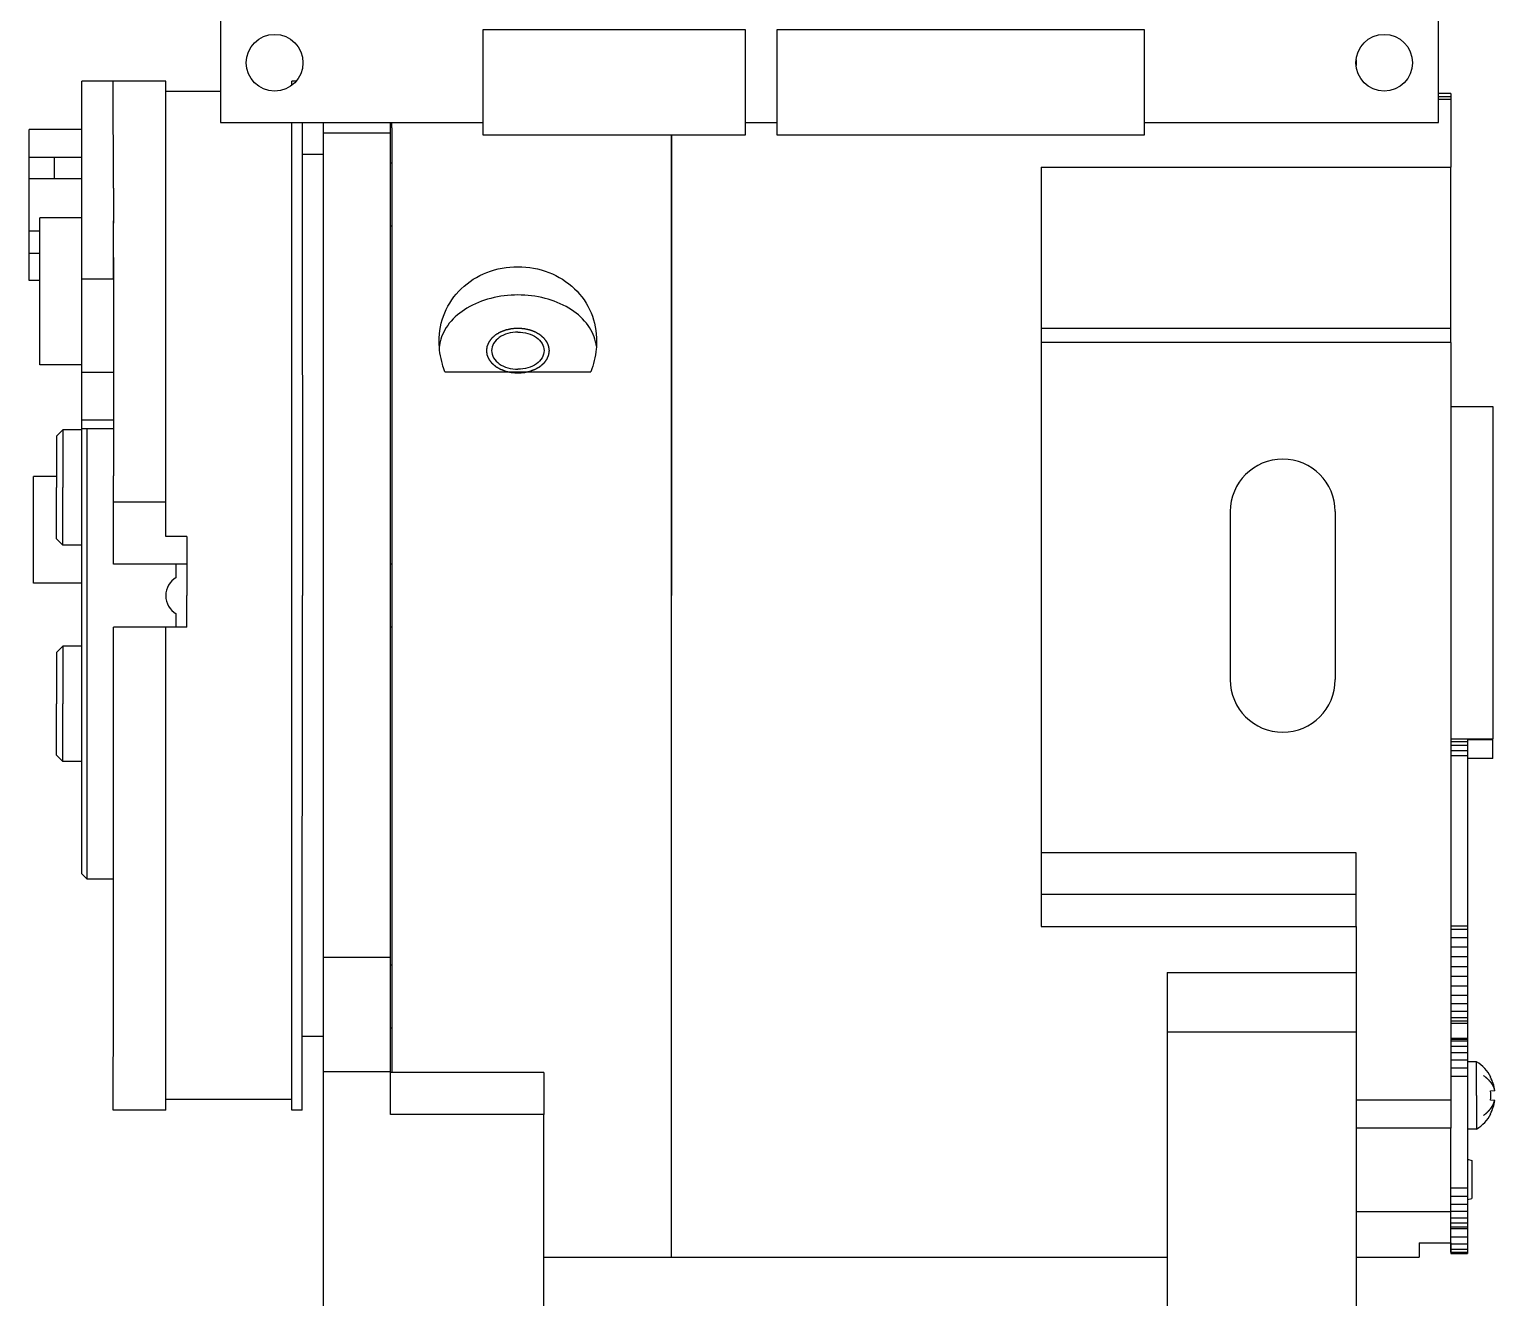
# Model space of a CAD drawing. Header units: millimetres. Extents: x 0 to 594, y 0 to 420.
# Drawn here: x 461.74 to 496.63, y 155.83 to 186.03 of the extents above; entities that cross this region are included whole.
import ezdxf

# ---------------------------------------------------------------- set-up
doc = ezdxf.new("R2010")
doc.units = ezdxf.units.MM
doc.header["$LTSCALE"] = 32.67
doc.layers.get('0').update_dxf_attribs({"linetype": 'CONTINUOUS'})
doc.layers.add('AXIS', color=7, linetype='CONTINUOUS')
doc.layers.add('COSMETIC', color=7, linetype='CONTINUOUS')

msp = doc.modelspace()

# ---------------------------------------------------------------- linework, layer by layer
at = {"color": 7, "linetype": 'CONTINUOUS'}
for p, q in [((466.286, 187.466), (466.286, 183.816)), ((495.286, 183.816), (495.286, 187.466)), ((478.786, 186.016), (472.536, 186.016)), ((472.536, 186.016), (472.536, 183.516)), ((478.786, 183.516), (478.786, 186.016)), ((488.286, 186.016), (479.536, 186.016)), ((479.536, 186.016), (479.536, 183.516)), ((488.286, 183.516), (488.286, 186.016)), ((493.329, 185.305), (493.329, 185.167)), ((463.737, 184.797), (462.987, 184.797)), ((462.987, 183.647), (462.987, 184.797)), ((463.738, 182.247), (463.737, 184.797)), ((464.987, 184.547), (464.987, 184.797)), ((467.987, 184.705), (467.987, 184.797)), ((466.286, 184.547), (464.987, 184.547)), ((464.988, 174.774), (464.987, 184.547)), ((495.578, 184.507), (495.286, 184.507)), ((495.579, 184.424), (495.286, 184.424)), ((495.579, 184.362), (495.286, 184.362)), ((495.578, 184.507), (495.578, 184.424)), ((495.579, 184.424), (495.579, 182.748)), ((462.987, 183.647), (461.737, 183.647)), ((461.737, 182.99), (461.737, 183.647)), ((462.987, 182.99), (462.987, 183.647)), ((466.286, 183.816), (472.536, 183.816)), ((467.988, 172.547), (467.987, 183.816)), ((468.738, 183.556), (468.738, 183.816)), ((468.738, 174.097), (468.738, 183.556)), ((470.338, 183.556), (470.338, 183.816)), ((472.536, 183.516), (478.786, 183.516)), ((478.786, 183.816), (479.536, 183.816)), ((479.536, 183.516), (488.286, 183.516)), ((488.286, 183.816), (495.286, 183.816)), ((461.737, 182.99), (462.987, 182.99)), ((461.737, 182.472), (461.737, 182.99)), ((462.337, 182.472), (462.337, 182.99)), ((462.987, 182.365), (462.987, 182.99)), ((470.369, 182.843), (470.338, 182.843)), ((462.987, 182.472), (461.737, 182.472)), ((461.737, 181.222), (461.737, 182.472)), ((485.829, 182.748), (495.579, 182.748)), ((485.829, 182.748), (485.829, 178.911)), ((495.579, 178.911), (495.579, 182.748)), ((462.988, 181.329), (462.987, 182.365)), ((463.738, 182.247), (463.738, 181.417)), ((463.738, 180.595), (463.738, 181.474)), ((461.987, 181.222), (461.737, 181.222)), ((461.737, 180.047), (461.737, 181.222)), ((462.988, 181.222), (462.988, 181.329)), ((462.988, 180.092), (462.988, 181.222)), ((470.369, 181.343), (470.338, 181.343)), ((461.737, 180.704), (461.987, 180.704)), ((463.738, 180.092), (463.738, 180.595)), ((463.738, 180.595), (463.738, 179.77)), ((461.987, 180.047), (461.737, 180.047)), ((462.988, 180.092), (463.738, 180.092)), ((462.988, 177.869), (462.988, 180.092)), ((463.738, 180.092), (463.738, 180.002)), ((463.738, 179.77), (463.738, 178.995)), ((463.738, 178.995), (463.738, 177.892)), ((495.579, 178.911), (485.829, 178.911)), ((485.829, 178.911), (485.829, 178.576)), ((495.579, 178.576), (495.579, 178.911)), ((495.579, 178.576), (485.829, 178.576)), ((485.829, 178.576), (485.829, 172.547)), ((495.579, 178.576), (495.579, 167.672)), ((462.987, 176.73), (462.988, 177.869)), ((462.988, 177.869), (463.738, 177.869)), ((463.738, 177.892), (463.738, 177.062)), ((463.738, 177.062), (463.738, 176.73)), ((496.578, 177.047), (496.579, 175.547)), ((462.987, 176.73), (463.737, 176.73)), ((462.987, 176.529), (462.987, 176.73)), ((463.738, 176.73), (463.738, 175.397)), ((462.537, 176.497), (462.387, 176.347)), ((462.537, 176.497), (462.387, 176.347)), ((462.387, 176.347), (462.387, 175.844)), ((462.387, 176.347), (462.387, 175.844)), ((462.987, 176.497), (462.537, 176.497)), ((462.537, 176.497), (462.537, 175.122)), ((462.987, 176.529), (463.737, 176.529)), ((462.987, 176.288), (462.987, 176.529)), ((462.987, 176.239), (462.987, 176.288)), ((462.987, 173.672), (462.987, 176.239)), ((463.112, 172.547), (463.112, 176.529)), ((462.387, 175.844), (462.387, 175.483)), ((496.579, 175.547), (496.579, 172.547)), ((462.387, 175.387), (461.833, 175.387)), ((461.833, 172.847), (461.833, 175.387)), ((462.387, 175.483), (462.387, 175.122)), ((463.738, 173.297), (463.738, 175.397)), ((462.387, 174.761), (462.387, 175.122)), ((462.537, 173.747), (462.537, 175.122)), ((462.387, 173.897), (462.387, 174.761)), ((464.988, 174.774), (463.738, 174.774)), ((464.988, 173.954), (464.988, 174.774)), ((490.329, 174.547), (490.329, 170.547)), ((492.829, 174.547), (492.829, 170.547)), ((468.738, 172.547), (468.738, 174.097)), ((462.537, 173.747), (462.387, 173.897)), ((462.987, 173.747), (462.537, 173.747)), ((465.488, 173.954), (464.988, 173.954)), ((465.488, 173.954), (465.488, 172.547)), ((462.987, 171.422), (462.987, 173.672)), ((465.488, 173.297), (463.738, 173.297)), ((470.369, 173.297), (470.338, 173.297)), ((462.987, 172.847), (461.833, 172.847)), ((463.112, 165.797), (463.112, 172.547)), ((465.488, 171.797), (465.488, 172.547)), ((467.987, 160.547), (467.988, 172.547)), ((468.738, 170.997), (468.738, 172.547)), ((485.829, 172.547), (485.829, 164.672)), ((496.579, 172.547), (496.578, 169.142)), ((465.488, 171.797), (463.738, 171.797)), ((463.738, 170.372), (463.738, 171.797)), ((464.987, 160.547), (464.988, 171.797)), ((470.369, 171.797), (470.338, 171.797)), ((462.537, 171.347), (462.387, 171.197)), ((462.537, 171.347), (462.387, 171.197)), ((462.987, 171.347), (462.537, 171.347)), ((462.537, 171.347), (462.537, 169.972)), ((462.987, 169.547), (462.987, 171.422)), ((462.387, 171.197), (462.387, 170.694)), ((462.387, 171.197), (462.387, 170.694)), ((468.738, 163.931), (468.738, 170.997)), ((462.387, 170.694), (462.387, 170.333)), ((462.387, 170.333), (462.387, 169.972)), ((463.738, 169.756), (463.738, 170.372)), ((462.387, 169.611), (462.387, 169.972)), ((462.537, 168.597), (462.537, 169.972)), ((462.387, 168.747), (462.387, 169.611)), ((463.738, 166.52), (463.738, 169.756)), ((462.387, 168.747), (462.387, 169.25)), ((462.987, 169.396), (462.987, 169.547)), ((462.987, 167.797), (462.987, 169.396)), ((495.578, 169.142), (496.578, 169.142)), ((495.977, 169.122), (496.578, 169.122)), ((496.578, 168.672), (496.578, 169.142)), ((462.537, 168.597), (462.387, 168.747)), ((462.537, 168.597), (462.387, 168.747)), ((462.987, 168.597), (462.537, 168.597)), ((496.578, 168.672), (495.977, 168.672)), ((462.987, 166.297), (462.987, 167.797)), ((495.579, 167.672), (495.579, 165.724)), ((463.738, 166.474), (463.738, 166.52)), ((463.738, 163.62), (463.738, 166.474)), ((493.329, 166.422), (485.829, 166.422)), ((493.329, 165.432), (493.329, 166.422)), ((462.987, 165.922), (462.987, 166.297)), ((462.987, 165.922), (463.112, 165.797)), ((495.579, 165.724), (495.579, 162.422)), ((493.329, 165.432), (485.829, 165.432)), ((493.329, 164.672), (493.329, 165.432)), ((485.829, 164.672), (493.329, 164.672)), ((493.329, 164.672), (493.329, 163.576)), ((468.738, 161.212), (468.738, 163.931)), ((470.338, 161.212), (470.338, 163.931)), ((470.369, 163.751), (470.338, 163.751)), ((463.738, 162.847), (463.738, 163.62)), ((488.829, 163.576), (493.329, 163.576)), ((488.829, 163.576), (488.829, 162.152)), ((493.329, 163.576), (493.329, 162.152)), ((463.737, 160.297), (463.738, 162.847)), ((470.369, 162.251), (470.338, 162.251)), ((495.579, 162.422), (495.977, 162.422)), ((495.579, 162.422), (495.579, 159.866)), ((495.579, 162.42), (495.977, 162.42)), ((495.976, 162.42), (495.976, 162.422)), ((495.977, 162.42), (495.977, 162.422)), ((493.329, 162.152), (488.829, 162.152)), ((488.829, 162.152), (488.829, 153.547)), ((493.329, 162.152), (493.329, 153.547)), ((495.579, 161.986), (495.977, 161.986)), ((470.338, 161.212), (468.738, 161.212)), ((468.738, 150.047), (468.738, 161.212)), ((470.338, 160.197), (470.338, 161.212)), ((473.988, 161.197), (470.338, 161.197)), ((473.988, 161.197), (473.988, 160.197)), ((496.193, 161.447), (495.977, 161.447)), ((496.194, 160.647), (496.193, 161.447)), ((495.579, 161.109), (495.977, 161.109)), ((496.526, 161.082), (496.532, 161.085)), ((467.987, 160.547), (464.987, 160.547)), ((464.987, 160.297), (464.987, 160.547)), ((467.987, 160.297), (467.987, 160.547)), ((495.579, 160.533), (493.329, 160.533)), ((496.194, 160.647), (496.193, 159.847)), ((496.526, 160.756), (496.625, 160.766)), ((496.625, 160.528), (496.526, 160.538)), ((473.988, 160.197), (470.338, 160.197)), ((473.988, 153.547), (473.988, 160.197)), ((496.532, 160.209), (496.526, 160.212)), ((495.579, 159.866), (493.329, 159.866)), ((495.579, 157.884), (495.579, 159.866)), ((496.193, 159.847), (495.977, 159.847)), ((495.977, 159.127), (496.079, 159.1)), ((496.079, 159.1), (496.079, 158.194)), ((495.977, 158.167), (496.079, 158.194)), ((493.329, 157.884), (495.579, 157.884)), ((495.579, 157.479), (495.579, 157.884)), ((495.579, 157.482), (495.977, 157.482)), ((495.579, 157.479), (495.977, 157.479)), ((495.579, 157.136), (495.579, 157.479)), ((495.977, 157.479), (495.977, 157.482)), ((494.829, 157.136), (494.828, 156.797)), ((494.829, 157.136), (495.579, 157.136))]:
    msp.add_line(p, q, dxfattribs=at)
at = {"color": 6, "linetype": 'CONTINUOUS'}
for p, q in [((495.579, 169.135), (495.977, 169.135)), ((495.579, 169.077), (495.977, 169.077)), ((495.579, 168.985), (495.977, 168.985)), ((495.579, 168.86), (495.977, 168.86)), ((495.977, 169.142), (495.977, 168.985)), ((495.977, 168.985), (495.977, 168.86)), ((495.977, 168.86), (495.977, 164.606)), ((495.579, 168.742), (495.977, 168.742)), ((495.579, 164.685), (495.977, 164.685)), ((495.579, 164.606), (495.977, 164.606)), ((495.579, 164.404), (495.977, 164.404)), ((495.977, 164.606), (495.977, 164.404)), ((495.977, 164.404), (495.977, 164.186)), ((495.579, 164.186), (495.977, 164.186)), ((495.977, 164.186), (495.977, 163.957)), ((495.579, 163.957), (495.977, 163.957)), ((495.579, 163.721), (495.977, 163.721)), ((495.977, 163.957), (495.977, 163.721)), ((495.977, 163.721), (495.977, 163.486)), ((495.579, 163.486), (495.977, 163.486)), ((495.977, 163.486), (495.977, 163.256)), ((495.579, 163.256), (495.977, 163.256)), ((495.579, 163.038), (495.977, 163.038)), ((495.977, 163.256), (495.977, 163.038)), ((495.977, 163.038), (495.977, 162.657)), ((495.579, 162.837), (495.977, 162.837)), ((495.579, 162.657), (495.977, 162.657)), ((495.977, 162.657), (495.977, 162.504)), ((495.579, 162.504), (495.977, 162.504)), ((495.579, 162.367), (495.977, 162.367)), ((495.977, 162.504), (495.977, 162.422)), ((495.977, 162.42), (495.977, 162.367)), ((495.977, 162.367), (495.977, 162.011)), ((495.579, 162.011), (495.977, 162.011)), ((495.579, 161.945), (495.977, 161.945)), ((495.977, 162.011), (495.977, 161.986)), ((495.977, 161.986), (495.977, 161.945)), ((495.977, 161.945), (495.977, 161.668)), ((495.579, 161.82), (495.977, 161.82)), ((495.579, 161.668), (495.977, 161.668)), ((495.977, 161.668), (495.977, 161.494)), ((495.579, 161.494), (495.977, 161.494)), ((495.579, 161.306), (495.977, 161.306)), ((495.977, 161.494), (495.977, 161.306)), ((495.977, 161.306), (495.977, 161.109)), ((495.977, 161.109), (495.977, 158.447)), ((495.579, 158.447), (495.977, 158.447)), ((495.977, 158.447), (495.977, 158.251)), ((495.579, 158.251), (495.977, 158.251)), ((495.579, 158.062), (495.977, 158.062)), ((495.977, 158.251), (495.977, 158.062)), ((495.977, 158.062), (495.977, 157.889)), ((495.579, 157.889), (495.977, 157.889)), ((495.579, 157.736), (495.977, 157.736)), ((495.977, 157.889), (495.977, 157.611)), ((495.579, 157.611), (495.977, 157.611)), ((495.579, 157.519), (495.977, 157.519)), ((495.976, 157.479), (495.976, 157.482)), ((495.977, 157.611), (495.977, 157.519)), ((495.977, 157.519), (495.977, 157.482)), ((495.977, 157.479), (495.977, 156.987)), ((495.578, 156.987), (495.578, 157.136)), ((495.578, 157.136), (495.578, 156.913)), ((495.578, 157.111), (495.977, 157.111)), ((495.579, 157.283), (495.977, 157.283)), ((495.578, 156.987), (495.977, 156.987)), ((495.578, 156.913), (495.578, 156.987)), ((495.578, 156.913), (495.977, 156.913)), ((495.578, 156.913), (495.578, 156.888)), ((495.578, 156.888), (495.977, 156.888)), ((495.977, 156.987), (495.977, 156.888))]:
    msp.add_line(p, q, dxfattribs=at)
at = {"color": 7, "linetype": 'CONTINUOUS'}
for centre, radius, start, end in [((491.579, 174.547), 1.25, 0, 180), ((491.579, 170.547), 1.25, 180, 360), ((495.701, 160.647), 0.94, 27.8375, 58.3634), ((495.69, 160.647), 0.943, 7.2142, 27.4831), ((495.528, 160.647), 1.005, 353.7814, 6.2186), ((495.69, 160.647), 0.943, 332.5169, 352.7858), ((495.701, 160.647), 0.94, 301.6366, 332.1625)]:
    msp.add_arc(centre, radius, start, end, dxfattribs=at)
at = {"color": 2, "linetype": 'CONTINUOUS'}
for points in [[(473.369, 178.911), (473.357, 178.91), (473.339, 178.909), (473.314, 178.907), (473.296, 178.906), (473.278, 178.905), (473.263, 178.904), (473.251, 178.903), (473.243, 178.902), (473.237, 178.902), (473.233, 178.901), (473.229, 178.901), (473.226, 178.901), (473.225, 178.901), (473.223, 178.901), (473.222, 178.901), (473.221, 178.9), (473.218, 178.9), (473.215, 178.899), (473.21, 178.898), (473.204, 178.897), (473.197, 178.895), (473.185, 178.893), (473.171, 178.89), (473.153, 178.886), (473.136, 178.882), (473.121, 178.879), (473.11, 178.877), (473.102, 178.875), (473.096, 178.874), (473.092, 178.873), (473.088, 178.872), (473.086, 178.871), (473.084, 178.871), (473.083, 178.871), (473.082, 178.871), (473.081, 178.87), (473.079, 178.869), (473.075, 178.868), (473.071, 178.866), (473.066, 178.864), (473.059, 178.862), (473.048, 178.858), (473.035, 178.853), (473.019, 178.847), (473.003, 178.841), (472.989, 178.835), (472.978, 178.831), (472.972, 178.829), (472.966, 178.827), (472.962, 178.825), (472.959, 178.824), (472.956, 178.823), (472.955, 178.823), (472.954, 178.822), (472.953, 178.822), (472.952, 178.821), (472.95, 178.82), (472.947, 178.818), (472.943, 178.816), (472.938, 178.813), (472.932, 178.81), (472.923, 178.804), (472.911, 178.797), (472.896, 178.789), (472.884, 178.782), (472.875, 178.776), (472.868, 178.772), (472.86, 178.768), (472.854, 178.765), (472.85, 178.762), (472.846, 178.76), (472.843, 178.758), (472.841, 178.757), (472.84, 178.756), (472.839, 178.756), (472.838, 178.755), (472.837, 178.754), (472.835, 178.753), (472.833, 178.751), (472.83, 178.748), (472.826, 178.745), (472.821, 178.741), (472.816, 178.736), (472.81, 178.731), (472.802, 178.724), (472.792, 178.716), (472.783, 178.707), (472.775, 178.701), (472.769, 178.696), (472.763, 178.691), (472.758, 178.686), (472.755, 178.683), (472.752, 178.681), (472.749, 178.679), (472.748, 178.677), (472.747, 178.676), (472.746, 178.676), (472.745, 178.675), (472.745, 178.674), (472.743, 178.672), (472.742, 178.67), (472.739, 178.667), (472.737, 178.663), (472.733, 178.659), (472.729, 178.653), (472.724, 178.647), (472.719, 178.64), (472.711, 178.63), (472.704, 178.621), (472.698, 178.613), (472.694, 178.607), (472.69, 178.602), (472.686, 178.597), (472.683, 178.593), (472.681, 178.591), (472.68, 178.589), (472.679, 178.587), (472.678, 178.586), (472.677, 178.585), (472.677, 178.584), (472.676, 178.584), (472.676, 178.583), (472.675, 178.581), (472.675, 178.58), (472.674, 178.578), (472.673, 178.575), (472.671, 178.571), (472.669, 178.566), (472.666, 178.56), (472.663, 178.553), (472.66, 178.545), (472.655, 178.535), (472.651, 178.525), (472.647, 178.516), (472.645, 178.51), (472.642, 178.504), (472.64, 178.499), (472.638, 178.495), (472.637, 178.492), (472.636, 178.49), (472.635, 178.489), (472.635, 178.487), (472.634, 178.486), (472.634, 178.485), (472.634, 178.485), (472.634, 178.484), (472.633, 178.482), (472.633, 178.481), (472.633, 178.478), (472.633, 178.476), (472.632, 178.471), (472.631, 178.466), (472.63, 178.459), (472.629, 178.453), (472.628, 178.444), (472.627, 178.433), (472.625, 178.422), (472.624, 178.413), (472.623, 178.407), (472.622, 178.4), (472.621, 178.395), (472.621, 178.39), (472.62, 178.388), (472.62, 178.386), (472.62, 178.384), (472.619, 178.383), (472.619, 178.382), (472.619, 178.381), (472.619, 178.381), (472.619, 178.38), (472.619, 178.38), (472.619, 178.379), (472.62, 178.377), (472.62, 178.376), (472.62, 178.374), (472.62, 178.371), (472.621, 178.367), (472.622, 178.361), (472.623, 178.355), (472.624, 178.348), (472.625, 178.34), (472.626, 178.329), (472.628, 178.318), (472.629, 178.31), (472.63, 178.303), (472.631, 178.297), (472.631, 178.292), (472.632, 178.287), (472.632, 178.285), (472.633, 178.282), (472.633, 178.281), (472.633, 178.279), (472.633, 178.278), (472.633, 178.278), (472.634, 178.277), (472.634, 178.276), (472.635, 178.275), (472.635, 178.273), (472.636, 178.271), (472.637, 178.268), (472.639, 178.264), (472.641, 178.259), (472.644, 178.253), (472.647, 178.247), (472.65, 178.238), (472.655, 178.228), (472.659, 178.218), (472.663, 178.209), (472.665, 178.203), (472.668, 178.197), (472.67, 178.192), (472.672, 178.188), (472.673, 178.185), (472.674, 178.183), (472.674, 178.182), (472.675, 178.18), (472.675, 178.179), (472.676, 178.178), (472.676, 178.178), (472.677, 178.177), (472.678, 178.176), (472.679, 178.174), (472.68, 178.172), (472.682, 178.17), (472.685, 178.166), (472.689, 178.161), (472.693, 178.156), (472.697, 178.15), (472.703, 178.142), (472.71, 178.133), (472.717, 178.123), (472.723, 178.116), (472.727, 178.11), (472.732, 178.104), (472.735, 178.1), (472.738, 178.096), (472.74, 178.093), (472.741, 178.091), (472.742, 178.09), (472.743, 178.089), (472.744, 178.088), (472.744, 178.087), (472.745, 178.086), (472.746, 178.086), (472.747, 178.085), (472.749, 178.083), (472.751, 178.082), (472.753, 178.079), (472.757, 178.076), (472.762, 178.072), (472.768, 178.067), (472.774, 178.062), (472.782, 178.055), (472.792, 178.046), (472.803, 178.036), (472.813, 178.028), (472.821, 178.021), (472.826, 178.017), (472.83, 178.013), (472.833, 178.011), (472.835, 178.009), (472.837, 178.007), (472.838, 178.006), (472.839, 178.006), (472.84, 178.005), (472.841, 178.004), (472.843, 178.003), (472.846, 178.001), (472.849, 177.999), (472.854, 177.997), (472.86, 177.993), (472.869, 177.988), (472.881, 177.981), (472.895, 177.973), (472.91, 177.965), (472.921, 177.958), (472.931, 177.952), (472.937, 177.949), (472.941, 177.946), (472.945, 177.944), (472.948, 177.942), (472.95, 177.941), (472.951, 177.94), (472.952, 177.94), (472.953, 177.94), (472.954, 177.939), (472.957, 177.938), (472.96, 177.937), (472.964, 177.935), (472.969, 177.933), (472.976, 177.931), (472.987, 177.927), (473, 177.922), (473.016, 177.915), (473.033, 177.909), (473.046, 177.904), (473.057, 177.9), (473.063, 177.898), (473.069, 177.896), (473.073, 177.894), (473.076, 177.893), (473.079, 177.892), (473.08, 177.891), (473.081, 177.891), (473.082, 177.891), (473.083, 177.89), (473.086, 177.89), (473.09, 177.889), (473.094, 177.888), (473.1, 177.887), (473.107, 177.885), (473.119, 177.883), (473.133, 177.88), (473.151, 177.876), (473.168, 177.872), (473.183, 177.869), (473.195, 177.866), (473.202, 177.865), (473.208, 177.864), (473.212, 177.863), (473.216, 177.862), (473.218, 177.861), (473.22, 177.861), (473.221, 177.861), (473.222, 177.861), (473.224, 177.861), (473.226, 177.86), (473.23, 177.86), (473.235, 177.86), (473.241, 177.859), (473.249, 177.859), (473.261, 177.858), (473.277, 177.857), (473.295, 177.856), (473.314, 177.854), (473.338, 177.852), (473.357, 177.851), (473.369, 177.85)], [(473.369, 177.85), (473.381, 177.851), (473.4, 177.852), (473.424, 177.854), (473.442, 177.855), (473.46, 177.857), (473.475, 177.858), (473.488, 177.858), (473.495, 177.859), (473.501, 177.859), (473.506, 177.86), (473.51, 177.86), (473.512, 177.86), (473.514, 177.86), (473.515, 177.86), (473.516, 177.861), (473.517, 177.861), (473.52, 177.861), (473.524, 177.862), (473.528, 177.863), (473.534, 177.864), (473.541, 177.866), (473.553, 177.868), (473.567, 177.872), (473.585, 177.875), (473.602, 177.879), (473.617, 177.882), (473.629, 177.885), (473.636, 177.886), (473.642, 177.887), (473.646, 177.888), (473.65, 177.889), (473.652, 177.89), (473.654, 177.89), (473.655, 177.89), (473.656, 177.891), (473.657, 177.891), (473.66, 177.892), (473.663, 177.893), (473.667, 177.895), (473.672, 177.897), (473.679, 177.899), (473.69, 177.903), (473.703, 177.909), (473.72, 177.915), (473.736, 177.921), (473.749, 177.926), (473.76, 177.93), (473.767, 177.932), (473.772, 177.934), (473.776, 177.936), (473.779, 177.937), (473.782, 177.938), (473.783, 177.939), (473.784, 177.939), (473.785, 177.939), (473.786, 177.94), (473.788, 177.941), (473.791, 177.943), (473.795, 177.945), (473.8, 177.948), (473.806, 177.951), (473.815, 177.957), (473.827, 177.964), (473.842, 177.972), (473.854, 177.979), (473.863, 177.985), (473.871, 177.989), (473.878, 177.993), (473.884, 177.997), (473.889, 177.999), (473.892, 178.001), (473.895, 178.003), (473.897, 178.004), (473.899, 178.005), (473.9, 178.006), (473.9, 178.006), (473.901, 178.007), (473.903, 178.009), (473.905, 178.011), (473.908, 178.013), (473.912, 178.016), (473.917, 178.021), (473.923, 178.026), (473.929, 178.031), (473.936, 178.037), (473.946, 178.046), (473.956, 178.054), (473.963, 178.061), (473.969, 178.066), (473.975, 178.071), (473.98, 178.075), (473.984, 178.078), (473.987, 178.081), (473.989, 178.083), (473.991, 178.084), (473.992, 178.085), (473.992, 178.086), (473.993, 178.086), (473.994, 178.087), (473.995, 178.089), (473.997, 178.091), (473.999, 178.094), (474.002, 178.098), (474.005, 178.103), (474.01, 178.108), (474.014, 178.114), (474.02, 178.122), (474.027, 178.131), (474.034, 178.141), (474.04, 178.148), (474.044, 178.154), (474.049, 178.16), (474.052, 178.164), (474.055, 178.168), (474.057, 178.171), (474.058, 178.173), (474.059, 178.174), (474.06, 178.175), (474.061, 178.176), (474.062, 178.177), (474.062, 178.178), (474.062, 178.179), (474.063, 178.18), (474.064, 178.181), (474.064, 178.184), (474.066, 178.186), (474.067, 178.19), (474.07, 178.195), (474.072, 178.202), (474.075, 178.208), (474.078, 178.216), (474.083, 178.226), (474.087, 178.237), (474.091, 178.245), (474.094, 178.251), (474.096, 178.257), (474.099, 178.262), (474.1, 178.267), (474.101, 178.269), (474.102, 178.271), (474.103, 178.273), (474.104, 178.274), (474.104, 178.275), (474.104, 178.276), (474.104, 178.277), (474.105, 178.278), (474.105, 178.279), (474.105, 178.281), (474.105, 178.283), (474.106, 178.286), (474.106, 178.29), (474.107, 178.295), (474.108, 178.302), (474.109, 178.309), (474.11, 178.317), (474.112, 178.328), (474.113, 178.339), (474.115, 178.348), (474.115, 178.354), (474.116, 178.361), (474.117, 178.366), (474.118, 178.371), (474.118, 178.374), (474.118, 178.376), (474.119, 178.377), (474.119, 178.379), (474.119, 178.38), (474.119, 178.38), (474.119, 178.381), (474.119, 178.381), (474.119, 178.382), (474.119, 178.382), (474.119, 178.384), (474.118, 178.385), (474.118, 178.388), (474.118, 178.39), (474.117, 178.395), (474.116, 178.4), (474.116, 178.406), (474.115, 178.413), (474.113, 178.421), (474.112, 178.432), (474.111, 178.443), (474.109, 178.451), (474.108, 178.458), (474.108, 178.464), (474.107, 178.47), (474.106, 178.474), (474.106, 178.477), (474.106, 178.479), (474.105, 178.48), (474.105, 178.482), (474.105, 178.483), (474.105, 178.484), (474.105, 178.484), (474.104, 178.485), (474.104, 178.487), (474.103, 178.488), (474.102, 178.49), (474.101, 178.493), (474.099, 178.497), (474.097, 178.502), (474.094, 178.508), (474.092, 178.515), (474.088, 178.523), (474.084, 178.533), (474.079, 178.543), (474.076, 178.552), (474.073, 178.558), (474.07, 178.564), (474.068, 178.569), (474.067, 178.573), (474.065, 178.576), (474.065, 178.578), (474.064, 178.58), (474.063, 178.581), (474.063, 178.582), (474.063, 178.583), (474.062, 178.583), (474.061, 178.584), (474.06, 178.586), (474.059, 178.587), (474.058, 178.589), (474.056, 178.591), (474.053, 178.595), (474.05, 178.6), (474.045, 178.606), (474.041, 178.611), (474.035, 178.619), (474.028, 178.628), (474.021, 178.638), (474.015, 178.646), (474.011, 178.651), (474.007, 178.657), (474.003, 178.662), (474, 178.666), (473.998, 178.668), (473.997, 178.67), (473.996, 178.671), (473.995, 178.672), (473.994, 178.673), (473.994, 178.674), (473.993, 178.675), (473.992, 178.676), (473.991, 178.677), (473.989, 178.678), (473.987, 178.68), (473.985, 178.682), (473.981, 178.685), (473.976, 178.689), (473.97, 178.694), (473.964, 178.7), (473.956, 178.706), (473.947, 178.715), (473.935, 178.725), (473.925, 178.734), (473.917, 178.74), (473.912, 178.745), (473.908, 178.748), (473.905, 178.751), (473.903, 178.753), (473.901, 178.754), (473.9, 178.755), (473.899, 178.756), (473.899, 178.756), (473.897, 178.757), (473.895, 178.758), (473.892, 178.76), (473.889, 178.762), (473.884, 178.765), (473.878, 178.768), (473.869, 178.773), (473.857, 178.78), (473.843, 178.788), (473.829, 178.797), (473.817, 178.804), (473.808, 178.809), (473.802, 178.812), (473.797, 178.815), (473.793, 178.817), (473.79, 178.819), (473.788, 178.82), (473.787, 178.821), (473.786, 178.821), (473.785, 178.822), (473.784, 178.822), (473.782, 178.823), (473.778, 178.824), (473.774, 178.826), (473.769, 178.828), (473.762, 178.83), (473.751, 178.835), (473.738, 178.84), (473.722, 178.846), (473.706, 178.852), (473.692, 178.857), (473.682, 178.861), (473.675, 178.864), (473.669, 178.866), (473.665, 178.867), (473.662, 178.868), (473.66, 178.869), (473.658, 178.87), (473.657, 178.87), (473.656, 178.87), (473.655, 178.871), (473.652, 178.871), (473.649, 178.872), (473.644, 178.873), (473.638, 178.874), (473.631, 178.876), (473.619, 178.878), (473.605, 178.882), (473.587, 178.885), (473.57, 178.889), (473.555, 178.892), (473.544, 178.895), (473.536, 178.896), (473.53, 178.898), (473.526, 178.899), (473.522, 178.899), (473.52, 178.9), (473.518, 178.9), (473.517, 178.901), (473.516, 178.901), (473.515, 178.901), (473.512, 178.901), (473.508, 178.901), (473.503, 178.901), (473.497, 178.902), (473.49, 178.902), (473.477, 178.903), (473.462, 178.904), (473.443, 178.906), (473.425, 178.907), (473.4, 178.909), (473.381, 178.91), (473.369, 178.911)]]:
    msp.add_open_spline(points, degree=3, knots=[0, 0, 0, 0, 0.015625, 0.023438, 0.03125, 0.039062, 0.046875, 0.050781, 0.054688, 0.056641, 0.058594, 0.060547, 0.061523, 0.062012, 0.0625, 0.062988, 0.063477, 0.064453, 0.066406, 0.068359, 0.070312, 0.074219, 0.078125, 0.085938, 0.09375, 0.101562, 0.109375, 0.113281, 0.117188, 0.119141, 0.121094, 0.123047, 0.124023, 0.124512, 0.125, 0.125488, 0.125977, 0.126953, 0.128906, 0.130859, 0.132812, 0.136719, 0.140625, 0.148438, 0.15625, 0.164062, 0.171875, 0.175781, 0.179688, 0.181641, 0.183594, 0.185547, 0.186523, 0.187012, 0.1875, 0.187988, 0.188477, 0.189453, 0.191406, 0.193359, 0.195312, 0.199219, 0.203125, 0.210938, 0.21875, 0.226562, 0.230469, 0.234375, 0.238281, 0.242188, 0.244141, 0.246094, 0.248047, 0.249023, 0.249512, 0.25, 0.250488, 0.250977, 0.251953, 0.253906, 0.255859, 0.257812, 0.261719, 0.265625, 0.269531, 0.273438, 0.28125, 0.289062, 0.292969, 0.296875, 0.300781, 0.304688, 0.306641, 0.308594, 0.310547, 0.311523, 0.312012, 0.3125, 0.312988, 0.313477, 0.314453, 0.316406, 0.318359, 0.320312, 0.324219, 0.328125, 0.332031, 0.335938, 0.34375, 0.351562, 0.355469, 0.359375, 0.363281, 0.367188, 0.369141, 0.371094, 0.37207, 0.373047, 0.374023, 0.374512, 0.375, 0.375488, 0.375977, 0.376953, 0.37793, 0.378906, 0.380859, 0.382812, 0.386719, 0.390625, 0.394531, 0.398438, 0.40625, 0.414062, 0.417969, 0.421875, 0.425781, 0.429688, 0.431641, 0.433594, 0.43457, 0.435547, 0.436523, 0.437012, 0.4375, 0.437988, 0.438477, 0.439453, 0.44043, 0.441406, 0.443359, 0.445312, 0.449219, 0.453125, 0.457031, 0.460938, 0.46875, 0.476562, 0.480469, 0.484375, 0.488281, 0.492188, 0.494141, 0.496094, 0.49707, 0.498047, 0.499023, 0.499512, 0.499756, 0.5, 0.500244, 0.500488, 0.500977, 0.501953, 0.50293, 0.503906, 0.505859, 0.507812, 0.511719, 0.515625, 0.519531, 0.523438, 0.53125, 0.539062, 0.542969, 0.546875, 0.550781, 0.554688, 0.556641, 0.558594, 0.55957, 0.560547, 0.561523, 0.562012, 0.5625, 0.562988, 0.563477, 0.564453, 0.56543, 0.566406, 0.568359, 0.570312, 0.574219, 0.578125, 0.582031, 0.585938, 0.59375, 0.601562, 0.605469, 0.609375, 0.613281, 0.617188, 0.619141, 0.621094, 0.62207, 0.623047, 0.624023, 0.624512, 0.625, 0.625488, 0.625977, 0.626953, 0.62793, 0.628906, 0.630859, 0.632812, 0.636719, 0.640625, 0.644531, 0.648438, 0.65625, 0.664062, 0.667969, 0.671875, 0.675781, 0.679688, 0.681641, 0.683594, 0.68457, 0.685547, 0.686523, 0.687012, 0.6875, 0.687988, 0.688477, 0.689453, 0.69043, 0.691406, 0.693359, 0.695312, 0.699219, 0.703125, 0.707031, 0.710938, 0.71875, 0.726562, 0.734375, 0.738281, 0.742188, 0.744141, 0.746094, 0.748047, 0.749023, 0.749512, 0.75, 0.750488, 0.750977, 0.751953, 0.753906, 0.755859, 0.757812, 0.761719, 0.765625, 0.773438, 0.78125, 0.789062, 0.796875, 0.800781, 0.804688, 0.806641, 0.808594, 0.810547, 0.811523, 0.812012, 0.8125, 0.812988, 0.813477, 0.814453, 0.816406, 0.818359, 0.820312, 0.824219, 0.828125, 0.835938, 0.84375, 0.851562, 0.859375, 0.863281, 0.867188, 0.869141, 0.871094, 0.873047, 0.874023, 0.874512, 0.875, 0.875488, 0.875977, 0.876953, 0.878906, 0.880859, 0.882812, 0.886719, 0.890625, 0.898438, 0.90625, 0.914062, 0.921875, 0.925781, 0.929688, 0.931641, 0.933594, 0.935547, 0.936523, 0.937012, 0.9375, 0.937988, 0.938477, 0.939453, 0.941406, 0.943359, 0.945312, 0.949219, 0.953125, 0.960938, 0.96875, 0.976562, 0.984375, 1, 1, 1, 1], dxfattribs=at)
at = {"layer": 'AXIS', "color": 7, "linetype": 'CONTINUOUS'}
for p, q in [((464.987, 184.797), (463.737, 184.797)), ((468.082, 184.797), (467.987, 184.797)), ((468.237, 183.816), (468.237, 183.047)), ((470.338, 183.556), (468.738, 183.556)), ((470.338, 173.347), (470.338, 183.556)), ((470.369, 183.684), (470.369, 183.816)), ((470.369, 183.684), (470.369, 182.609)), ((477.019, 183.516), (477.019, 172.547)), ((477.029, 183.516), (477.029, 172.547)), ((468.738, 183.047), (468.237, 183.047)), ((468.237, 183.047), (468.238, 172.547)), ((470.369, 182.609), (470.369, 181.293)), ((462.987, 181.545), (461.987, 181.545)), ((461.988, 179.795), (461.987, 181.545)), ((470.369, 181.293), (470.369, 173.347)), ((461.987, 178.045), (461.988, 179.795)), ((462.987, 178.045), (461.987, 178.045)), ((471.633, 177.88), (475.105, 177.88)), ((495.578, 177.047), (496.578, 177.047)), ((465.237, 172.98), (465.237, 173.297)), ((470.338, 171.747), (470.338, 173.347)), ((470.369, 173.347), (470.369, 173.274)), ((470.369, 173.274), (470.369, 171.82)), ((468.237, 162.047), (468.238, 172.547)), ((477.019, 172.547), (477.019, 161.94)), ((477.029, 161.94), (477.029, 172.547)), ((465.237, 171.797), (465.237, 172.114)), ((470.338, 163.931), (470.338, 171.747)), ((470.369, 171.82), (470.369, 171.747)), ((470.369, 171.747), (470.369, 164.128)), ((463.737, 165.797), (463.112, 165.797)), ((470.369, 164.128), (470.369, 163.646)), ((470.338, 163.931), (468.738, 163.931)), ((470.369, 163.646), (470.369, 163.001)), ((470.369, 163.001), (470.369, 161.212)), ((468.738, 162.047), (468.237, 162.047)), ((468.237, 160.297), (468.237, 162.047)), ((477.019, 161.94), (477.019, 157.613)), ((477.029, 157.547), (477.029, 161.94)), ((464.987, 160.297), (463.737, 160.297)), ((468.237, 160.297), (467.987, 160.297)), ((477.019, 157.613), (477.018, 156.814)), ((477.028, 157.547), (477.019, 157.547)), ((477.028, 156.797), (477.029, 157.547)), ((473.988, 156.797), (477.018, 156.797)), ((477.018, 156.814), (477.018, 156.797)), ((477.028, 156.797), (488.828, 156.797)), ((493.328, 156.797), (494.828, 156.797))]:
    msp.add_line(p, q, dxfattribs=at)
for centre in [(467.578, 185.236), (493.994, 185.236)]:
    msp.add_circle(centre, 0.675, dxfattribs=at)
for centre, radius, start, end in [((472.454, 178.378), 0.96, 166.9995, 173.3097), ((474.284, 178.378), 0.96, 6.6867, 12.9887), ((465.487, 172.547), 0.5, 120.0753, 239.9247)]:
    msp.add_arc(centre, radius, start, end, dxfattribs=at)
for points, knots in [([(471.494, 178.602), (471.494, 178.833), (471.583, 179.302), (471.993, 179.898), (472.624, 180.29), (473.369, 180.424), (474.114, 180.289), (474.745, 179.898), (475.156, 179.301), (475.244, 178.832), (475.244, 178.602)], [0, 0, 0, 0, 0.120822, 0.242646, 0.369094, 0.499998, 0.630901, 0.757351, 0.879176, 1, 1, 1, 1]), ([(475.22, 178.594), (475.183, 178.753), (475.016, 179.072), (474.58, 179.427), (474.01, 179.655), (473.369, 179.733), (472.728, 179.655), (472.158, 179.428), (471.723, 179.073), (471.555, 178.753), (471.519, 178.594)], [0, 0, 0, 0, 0.10612, 0.225533, 0.358631, 0.499996, 0.641362, 0.774463, 0.893878, 1, 1, 1, 1]), ([(473.369, 178.823), (473.289, 178.823), (473.132, 178.802), (472.928, 178.709), (472.782, 178.565), (472.744, 178.439), (472.744, 178.381)], [0, 0, 0, 0, 0.288007, 0.555333, 0.790531, 1, 1, 1, 1]), ([(473.369, 178.823), (473.45, 178.823), (473.606, 178.802), (473.81, 178.709), (473.956, 178.565), (473.994, 178.439), (473.994, 178.381)], [0, 0, 0, 0, 0.288006, 0.555334, 0.790534, 1, 1, 1, 1]), ([(471.633, 177.88), (471.61, 177.938), (471.531, 178.171), (471.494, 178.419), (471.494, 178.602)], [0, 0, 0, 0, 0.252946, 1, 1, 1, 1]), ([(472.744, 178.381), (472.744, 178.322), (472.782, 178.196), (472.928, 178.052), (473.132, 177.96), (473.289, 177.939), (473.369, 177.939)], [0, 0, 0, 0, 0.209466, 0.444666, 0.711994, 1, 1, 1, 1]), ([(473.994, 178.381), (473.994, 178.322), (473.956, 178.196), (473.81, 178.052), (473.606, 177.96), (473.45, 177.939), (473.369, 177.939)], [0, 0, 0, 0, 0.209469, 0.444667, 0.711993, 1, 1, 1, 1]), ([(475.244, 178.602), (475.244, 178.541), (475.232, 178.295), (475.173, 178.052), (475.105, 177.88)], [0, 0, 0, 0, 0.248042, 1, 1, 1, 1])]:
    msp.add_open_spline(points, degree=3, knots=knots, dxfattribs=at)
at = {"layer": 'COSMETIC', "color": 7, "linetype": 'CONTINUOUS'}
for points in [[(496.358, 161.122), (496.366, 161.116), (496.378, 161.107), (496.392, 161.096), (496.4, 161.09), (496.406, 161.085), (496.412, 161.08), (496.417, 161.077), (496.42, 161.075), (496.421, 161.073), (496.423, 161.072), (496.424, 161.07), (496.427, 161.068), (496.43, 161.065), (496.435, 161.061), (496.442, 161.054), (496.451, 161.046), (496.46, 161.037), (496.467, 161.031), (496.471, 161.026), (496.475, 161.023), (496.477, 161.021), (496.479, 161.019), (496.48, 161.019), (496.48, 161.018), (496.481, 161.017), (496.484, 161.014), (496.487, 161.01), (496.492, 161.004), (496.497, 160.998), (496.503, 160.991), (496.509, 160.983), (496.516, 160.976), (496.52, 160.971), (496.523, 160.968), (496.525, 160.965), (496.527, 160.963), (496.529, 160.961), (496.529, 160.96), (496.53, 160.959), (496.53, 160.959), (496.531, 160.958), (496.532, 160.956), (496.534, 160.954), (496.536, 160.951), (496.538, 160.947), (496.541, 160.942), (496.546, 160.935), (496.551, 160.927), (496.557, 160.919), (496.56, 160.914), (496.564, 160.908), (496.567, 160.904), (496.569, 160.901), (496.57, 160.9), (496.57, 160.899), (496.571, 160.898), (496.572, 160.896), (496.573, 160.893), (496.575, 160.889), (496.577, 160.884), (496.582, 160.876), (496.587, 160.866), (496.592, 160.855), (496.596, 160.847), (496.598, 160.842), (496.6, 160.838), (496.602, 160.835), (496.602, 160.834), (496.603, 160.832), (496.603, 160.831), (496.604, 160.83), (496.605, 160.827), (496.606, 160.822), (496.608, 160.816), (496.61, 160.81), (496.613, 160.801), (496.618, 160.787), (496.622, 160.774), (496.625, 160.766)], [(496.358, 160.172), (496.366, 160.178), (496.378, 160.187), (496.392, 160.198), (496.4, 160.204), (496.406, 160.209), (496.412, 160.214), (496.417, 160.217), (496.42, 160.219), (496.421, 160.221), (496.423, 160.222), (496.424, 160.223), (496.427, 160.226), (496.43, 160.229), (496.435, 160.233), (496.442, 160.24), (496.451, 160.248), (496.46, 160.257), (496.467, 160.263), (496.471, 160.268), (496.475, 160.271), (496.477, 160.273), (496.479, 160.274), (496.48, 160.275), (496.48, 160.276), (496.481, 160.277), (496.484, 160.28), (496.487, 160.284), (496.492, 160.29), (496.497, 160.296), (496.503, 160.303), (496.509, 160.31), (496.516, 160.318), (496.52, 160.323), (496.523, 160.326), (496.525, 160.329), (496.527, 160.331), (496.529, 160.333), (496.529, 160.334), (496.53, 160.335), (496.53, 160.335), (496.531, 160.336), (496.532, 160.338), (496.534, 160.34), (496.536, 160.343), (496.538, 160.347), (496.541, 160.352), (496.546, 160.359), (496.551, 160.367), (496.557, 160.375), (496.56, 160.38), (496.564, 160.386), (496.567, 160.39), (496.569, 160.393), (496.57, 160.394), (496.57, 160.395), (496.571, 160.396), (496.572, 160.398), (496.573, 160.401), (496.575, 160.405), (496.577, 160.41), (496.582, 160.418), (496.587, 160.428), (496.592, 160.439), (496.596, 160.447), (496.598, 160.452), (496.6, 160.456), (496.602, 160.459), (496.602, 160.46), (496.603, 160.461), (496.603, 160.463), (496.604, 160.464), (496.605, 160.467), (496.606, 160.472), (496.608, 160.478), (496.61, 160.484), (496.613, 160.493), (496.618, 160.507), (496.622, 160.52), (496.625, 160.528)]]:
    msp.add_open_spline(points, degree=3, knots=[0, 0, 0, 0, 0.0625, 0.09375, 0.109375, 0.125, 0.140625, 0.15625, 0.160156, 0.164062, 0.167969, 0.171875, 0.179688, 0.1875, 0.203125, 0.21875, 0.25, 0.28125, 0.296875, 0.3125, 0.320312, 0.328125, 0.332031, 0.333984, 0.335938, 0.339844, 0.34375, 0.359375, 0.375, 0.390625, 0.40625, 0.4375, 0.453125, 0.46875, 0.476562, 0.484375, 0.492188, 0.496094, 0.498047, 0.5, 0.501953, 0.503906, 0.507812, 0.515625, 0.523438, 0.53125, 0.546875, 0.5625, 0.59375, 0.609375, 0.625, 0.640625, 0.65625, 0.660156, 0.664062, 0.666016, 0.667969, 0.671875, 0.679688, 0.6875, 0.703125, 0.71875, 0.75, 0.78125, 0.796875, 0.8125, 0.820312, 0.828125, 0.832031, 0.833984, 0.835938, 0.839844, 0.84375, 0.859375, 0.875, 0.890625, 0.90625, 0.9375, 1, 1, 1, 1], dxfattribs=at)

doc.saveas('drawing.dxf')
